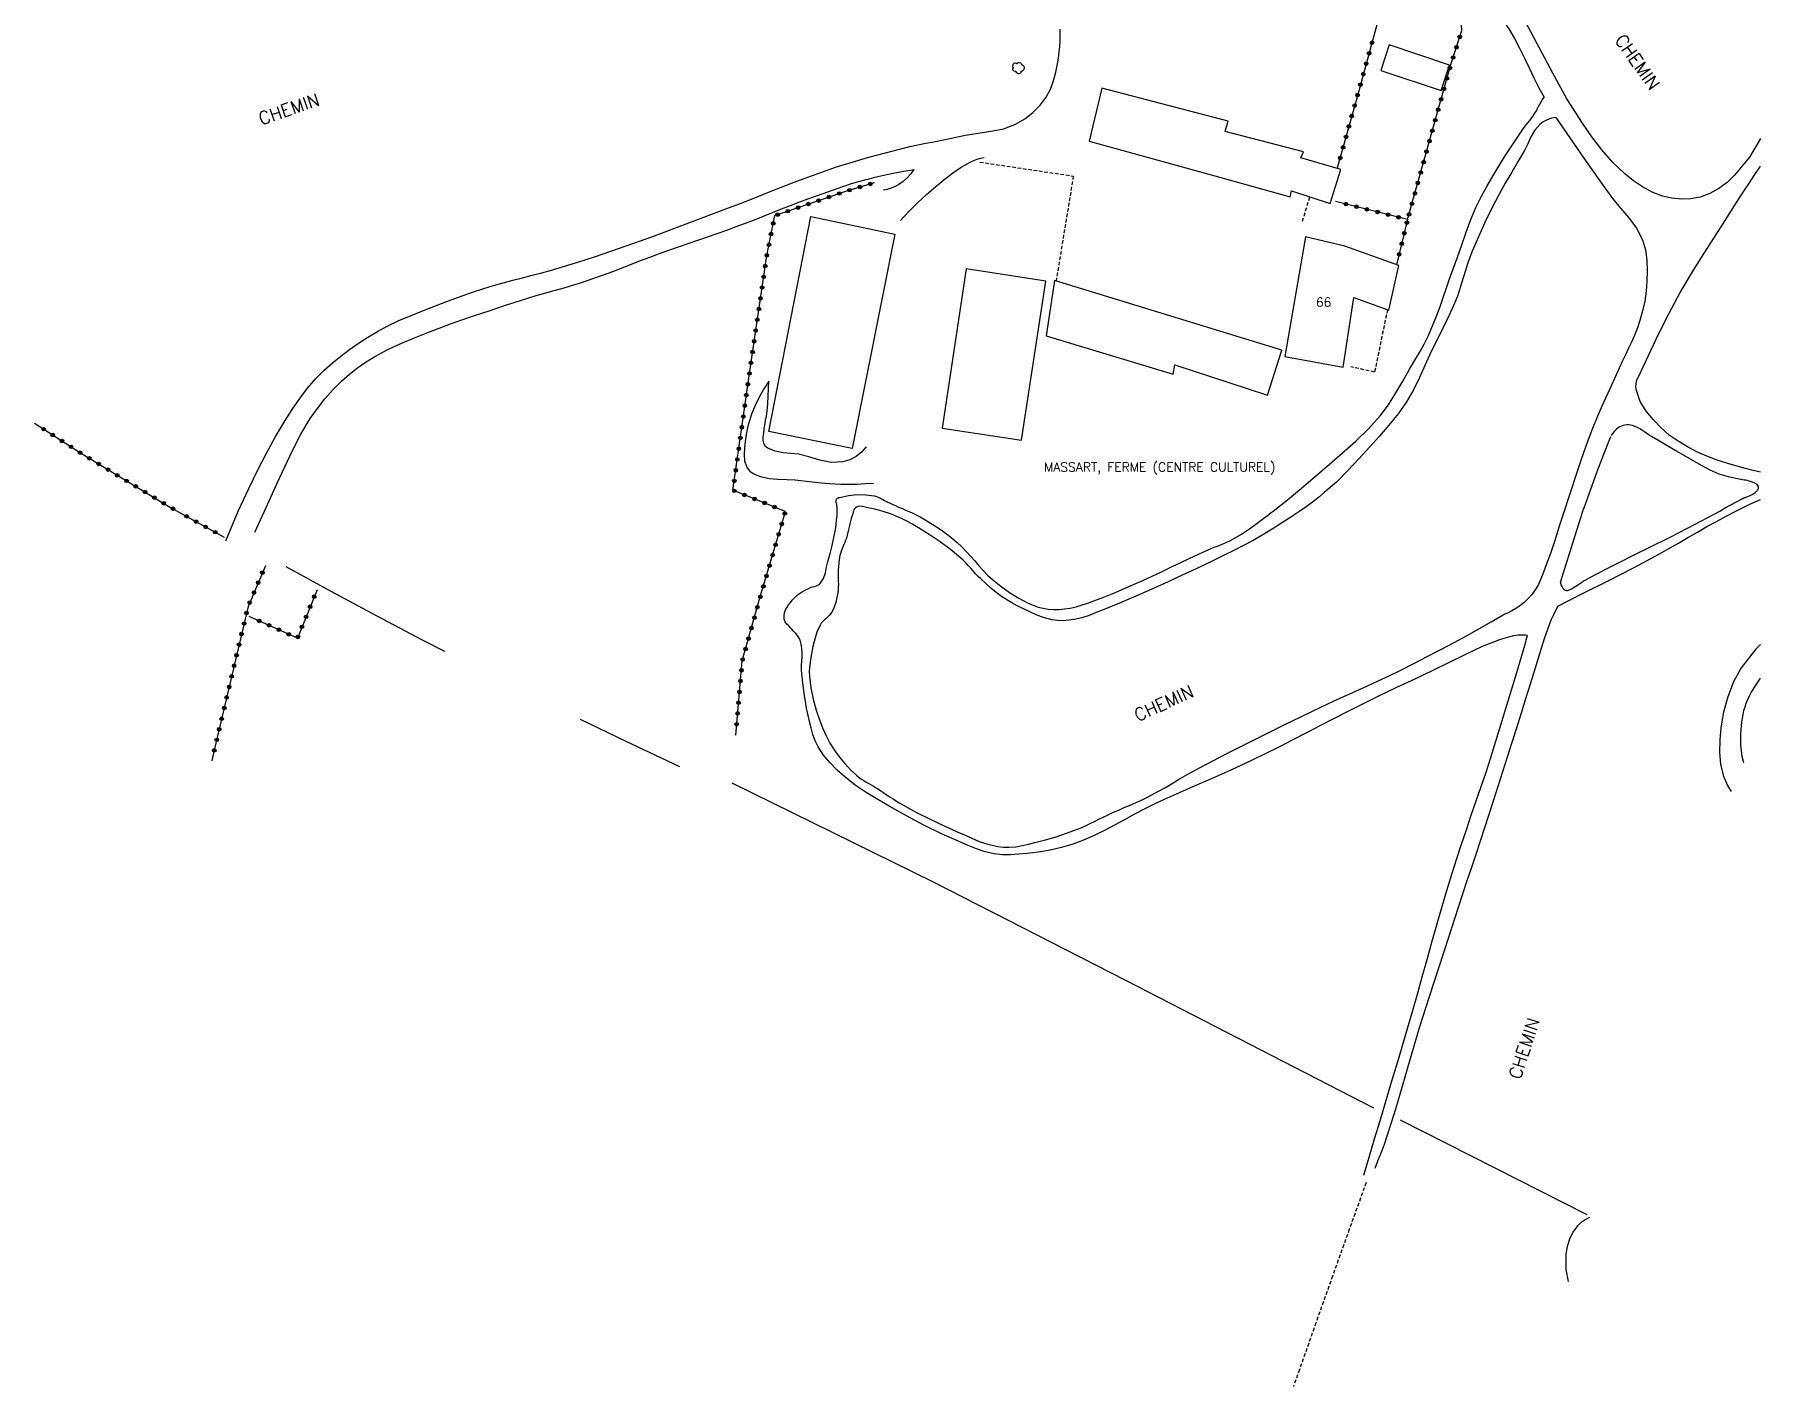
# Model space of a CAD drawing. Header units: millimetres. Extents: x 137000 to 138000, y 152000 to 153001.
# Drawn here: x 137761.4 to 138000, y 152050.1 to 152236.8 of the extents above; entities that cross this region are included whole.
import ezdxf
from ezdxf.enums import TextEntityAlignment as Align

# ---------------------------------------------------------------- set-up
doc = ezdxf.new("R2010")
doc.units = ezdxf.units.MM
doc.linetypes.add('DASHED', pattern=[0.75, 0.5, -0.25])
doc.layers.get('0').update_dxf_attribs({"linetype": 'CONTINUOUS'})
for name, color, linetype in [('W0070', 7, 'DASHED'), ('W0071', 7, 'CONTINUOUS'), ('W0101', 7, 'CONTINUOUS'), ('W0104', 1, 'CONTINUOUS'), ('W0112', 1, 'DASHED'), ('W0211', 2, 'CONTINUOUS'), ('W0214', 2, 'CONTINUOUS'), ('W0300', 7, 'CONTINUOUS'), ('W0323', 7, 'CONTINUOUS'), ('W0333', 7, 'CONTINUOUS'), ('W0510', 5, 'CONTINUOUS'), ('W0984', 7, 'CONTINUOUS'), ('W0989', 7, 'CONTINUOUS'), ('W0991', 7, 'CONTINUOUS')]:
    doc.layers.add(name, color=color, linetype=linetype)
doc.styles.get("Standard").update_dxf_attribs({"font": 'romans.shx', "width": 0.85})

# ---------------------------------------------------------------- blocks, each defined once
blk = doc.blocks.new('T300')
for p, q in [((-0.8, 0.51), (-0.86, 0.34)), ((-0.86, 0.34), (-0.86, 0.17)), ((-0.86, 0.17), (-0.74, 0.06)), ((-0.69, 0.63), (-0.8, 0.51)), ((-0.8, -0.06), (-0.74, 0.06)), ((-0.74, 0.06), (-0.69, 0.11)), ((-0.57, 0.69), (-0.69, 0.63)), ((-0.46, 0.69), (-0.57, 0.69)), ((-0.29, 0.63), (-0.46, 0.69)), ((-0.29, 0.63), (-0.17, 0.74)), ((-0.23, 0.57), (-0.29, 0.63)), ((-0.17, 0.74), (-0.06, 0.8)), ((-0.06, 0.8), (0.06, 0.8)), ((0.06, 0.8), (0.23, 0.74)), ((0.23, 0.74), (0.34, 0.63)), ((0.34, 0.63), (0.4, 0.51)), ((0.46, 0.46), (0.34, 0.46)), ((0.4, 0.51), (0.4, 0.46)), ((0.57, 0.4), (0.46, 0.46)), ((0.57, 0.4), (0.69, 0.29)), ((0.69, 0.29), (0.74, 0.17)), ((0.74, 0.06), (0.69, -0.17)), ((0.74, 0.17), (0.74, 0.06)), ((-0.8, -0.17), (-0.8, -0.06)), ((-0.8, -0.23), (-0.8, -0.17)), ((-0.74, -0.34), (-0.8, -0.23)), ((-0.69, -0.4), (-0.74, -0.34)), ((-0.51, -0.46), (-0.69, -0.4)), ((-0.4, -0.46), (-0.51, -0.46)), ((-0.4, -0.46), (-0.34, -0.46)), ((-0.34, -0.46), (-0.34, -0.4)), ((-0.34, -0.51), (-0.34, -0.46)), ((-0.29, -0.63), (-0.34, -0.51)), ((-0.17, -0.74), (-0.29, -0.63)), ((-0.06, -0.8), (-0.17, -0.74)), ((0.06, -0.8), (-0.06, -0.8)), ((0.17, -0.74), (0.06, -0.8)), ((0.23, -0.69), (0.17, -0.74)), ((0.29, -0.46), (0.23, -0.46)), ((0.29, -0.63), (0.23, -0.69)), ((0.46, -0.4), (0.29, -0.46)), ((0.34, -0.51), (0.29, -0.63)), ((0.34, -0.51), (0.34, -0.46)), ((0.57, -0.34), (0.46, -0.4)), ((0.63, -0.29), (0.57, -0.34)), ((0.69, -0.17), (0.63, -0.29))]:
    blk.add_line(p, q)
blk = doc.blocks.new('t323o')
at = {"color": 0, "linetype": 'Continuous'}
for radius in [0.25, 0.15]:
    blk.add_circle((0, 0), radius, dxfattribs=at)

msp = doc.modelspace()

# ---------------------------------------------------------------- linework, layer by layer
at = {"layer": 'W0070'}
msp.add_lwpolyline([(137945.49, 152078.22), (137943.16, 152071.77), (137940.85, 152065.31), (137938.55, 152058.85), (137936.27, 152052.38), (137935.45, 152050.06)], dxfattribs=at)
at = {"layer": 'W0071'}
for points in [[(137945.58, 152248.17), (137947.66, 152247.89), (137949.73, 152247.48), (137951.77, 152246.95), (137953.77, 152246.28), (137955.43, 152245.63), (137957.06, 152244.87), (137958.63, 152244.01), (137960.13, 152243.02), (137961.3, 152242.1), (137962.4, 152241.1), (137963.41, 152240.02), (137964.34, 152238.87), (137965.2, 152237.61), (137965.99, 152236.3), (137966.71, 152234.96), (137967.39, 152233.59), (137968.04, 152232.23), (137968.69, 152230.86), (137969.37, 152229.5), (137970.09, 152228.17)], [(137789.6, 152171), (137789.95, 152171.79), (137790.31, 152172.57), (137790.68, 152173.35), (137791.05, 152174.12), (137792.22, 152176.52), (137793.44, 152178.89), (137794.72, 152181.23), (137796.09, 152183.52), (137797.07, 152185.05), (137798.1, 152186.55), (137799.19, 152188), (137800.38, 152189.38), (137801.45, 152190.46), (137802.59, 152191.46), (137803.78, 152192.41), (137804.99, 152193.32), (137806.23, 152194.2), (137807.51, 152195.04), (137808.83, 152195.82), (137810.17, 152196.55), (137811.81, 152197.34), (137813.48, 152198.04), (137815.18, 152198.7), (137816.87, 152199.36), (137818.52, 152199.99), (137820.18, 152200.62), (137821.85, 152201.21), (137823.53, 152201.77), (137824.86, 152202.18), (137826.2, 152202.55), (137827.54, 152202.9), (137828.88, 152203.25), (137830.23, 152203.58), (137831.57, 152203.93), (137832.91, 152204.29), (137834.25, 152204.68), (137836.54, 152205.39), (137838.82, 152206.13), (137841.09, 152206.9), (137843.36, 152207.69), (137846.78, 152208.91), (137850.18, 152210.18), (137853.58, 152211.47), (137856.97, 152212.75), (137858.87, 152213.47), (137860.76, 152214.21), (137862.65, 152214.96), (137864.54, 152215.7), (137866.44, 152216.44), (137868.34, 152217.15), (137870.25, 152217.84), (137872.17, 152218.5), (137874.45, 152219.22), (137876.74, 152219.89), (137879.04, 152220.52), (137881.36, 152221.1), (137882.44, 152221.36), (137883.54, 152221.6), (137884.63, 152221.83), (137885.73, 152222.04), (137886.83, 152222.26), (137887.93, 152222.47), (137889.02, 152222.69), (137890.12, 152222.92), (137891.85, 152223.22), (137893.64, 152223.47), (137895.42, 152223.83), (137897.11, 152224.49), (137898.32, 152225.21), (137899.43, 152226.07), (137900.42, 152227.07), (137901.27, 152228.19), (137901.87, 152229.28), (137902.3, 152230.43), (137902.61, 152231.62), (137902.85, 152232.81), (137902.98, 152233.59), (137903.08, 152234.39), (137903.14, 152235.18), (137903.18, 152235.98), (137903.19, 152236.77), (137903.18, 152237.57)], [(138000, 152222.48), (137998.46, 152219.9), (137996.41, 152217.39), (137995.38, 152216.42), (137994.25, 152215.57), (137993.01, 152214.86), (137991.67, 152214.36), (137990.37, 152214.12), (137989.06, 152214.09), (137987.75, 152214.23), (137986.48, 152214.52), (137985.04, 152215.06), (137983.7, 152215.78), (137982.45, 152216.64), (137981.27, 152217.58), (137979.6, 152219.17), (137978.09, 152220.9), (137976.71, 152222.73), (137975.4, 152224.59), (137973.23, 152227.98), (137971.28, 152231.5), (137969.41, 152235.06), (137967.5, 152238.58)], [(137932.64, 152171), (137934.63, 152172.56), (137936.58, 152174.17), (137938.51, 152175.81), (137940.42, 152177.47), (137942.24, 152179.07), (137944.06, 152180.67), (137945.81, 152182.36), (137947.44, 152184.17), (137948.58, 152185.7), (137949.6, 152187.32), (137950.55, 152188.97), (137951.51, 152190.62), (137952.19, 152191.76), (137952.86, 152192.91), (137953.51, 152194.08), (137954.1, 152195.27), (137954.68, 152196.59), (137955.22, 152197.93), (137955.72, 152199.28), (137956.2, 152200.64), (137956.67, 152202), (137957.13, 152203.36), (137957.61, 152204.72), (137958.1, 152206.07), (137958.72, 152207.8), (137959.32, 152209.54), (137959.95, 152211.27), (137960.67, 152212.96), (137961.39, 152214.42), (137962.17, 152215.85), (137962.99, 152217.26), (137963.83, 152218.66), (137964.62, 152219.94), (137965.43, 152221.2), (137966.27, 152222.45), (137967.11, 152223.69), (137967.35, 152224.02), (137967.6, 152224.35), (137967.85, 152224.66), (137968.11, 152224.98), (137968.36, 152225.3), (137968.6, 152225.63), (137968.83, 152225.97), (137969.04, 152226.32), (137969.08, 152226.39), (137969.12, 152226.47), (137969.15, 152226.54), (137969.17, 152226.62), (137969.2, 152226.7), (137969.23, 152226.77), (137969.26, 152226.85), (137969.3, 152226.92), (137969.48, 152227.24), (137969.67, 152227.56), (137969.88, 152227.87), (137970.09, 152228.17)], [(137971.73, 152225.39), (137971.12, 152225.28), (137970.53, 152225.08), (137969.98, 152224.78), (137969.49, 152224.41), (137968.8, 152223.61), (137968.28, 152222.69), (137967.86, 152221.73), (137967.4, 152220.83), (137966.51, 152219.33), (137965.61, 152217.83), (137964.73, 152216.32), (137963.89, 152214.78), (137962.89, 152212.85), (137961.92, 152210.89), (137961.01, 152208.91), (137960.15, 152206.91), (137959.82, 152206.03), (137959.52, 152205.15), (137959.23, 152204.26), (137958.96, 152203.37), (137958.69, 152202.48), (137958.4, 152201.59), (137958.1, 152200.71), (137957.76, 152199.84), (137956.99, 152198.08), (137956.15, 152196.36), (137955.29, 152194.65), (137954.43, 152192.94), (137953.63, 152191.21), (137952.85, 152189.47), (137952.02, 152187.74), (137951.06, 152186.08), (137949.91, 152184.43), (137948.65, 152182.86), (137947.32, 152181.35), (137945.98, 152179.85), (137944.49, 152178.21), (137942.96, 152176.59), (137941.38, 152175.02), (137939.71, 152173.55), (137938.89, 152172.88), (137938.06, 152172.24), (137937.21, 152171.61), (137936.35, 152171)], [(137971.73, 152225.39), (137973.64, 152222.56), (137975.58, 152219.75), (137977.55, 152216.96), (137979.55, 152214.2), (137980.63, 152212.84), (137981.79, 152211.51), (137982.86, 152210.08), (137983.68, 152208.49), (137984.09, 152207.09), (137984.29, 152205.65), (137984.34, 152204.2), (137984.31, 152202.77), (137984.21, 152201.38), (137984, 152200.01), (137983.7, 152198.65), (137983.33, 152197.32), (137983, 152196.34), (137982.63, 152195.38), (137982.22, 152194.44), (137981.78, 152193.51), (137981.34, 152192.59), (137980.89, 152191.67), (137980.45, 152190.74), (137980.03, 152189.81), (137979.18, 152187.91), (137978.32, 152186.01), (137977.48, 152184.1), (137976.69, 152182.17), (137975.91, 152180.09), (137975.19, 152178), (137974.48, 152175.9), (137973.77, 152173.8), (137973.54, 152173.1), (137973.31, 152172.4), (137973.08, 152171.7), (137972.86, 152171)], [(137794.98, 152174.84), (137796.05, 152177.11), (137797.11, 152179.39), (137798.25, 152181.64), (137799.55, 152183.8), (137800.53, 152185.19), (137801.58, 152186.52), (137802.71, 152187.78), (137803.92, 152188.98), (137804.98, 152189.93), (137806.1, 152190.8), (137807.27, 152191.61), (137808.48, 152192.36), (137810.25, 152193.31), (137812.08, 152194.15), (137813.94, 152194.93), (137815.8, 152195.68), (137817.36, 152196.29), (137818.93, 152196.86), (137820.51, 152197.42), (137822.09, 152197.96), (137824.26, 152198.69), (137826.42, 152199.41), (137828.6, 152200.1), (137830.78, 152200.78), (137831.61, 152201.03), (137832.44, 152201.27), (137833.28, 152201.5), (137834.12, 152201.73), (137834.96, 152201.96), (137835.79, 152202.2), (137836.62, 152202.45), (137837.45, 152202.71), (137838.76, 152203.16), (137840.06, 152203.63), (137841.35, 152204.11), (137842.64, 152204.61), (137843.93, 152205.11), (137845.21, 152205.6), (137846.5, 152206.1), (137847.8, 152206.57), (137849.12, 152207.05), (137850.45, 152207.51), (137851.79, 152207.97), (137853.12, 152208.43), (137854.45, 152208.89), (137855.78, 152209.35), (137857.11, 152209.83), (137858.44, 152210.31), (137859.69, 152210.78), (137860.95, 152211.26), (137862.2, 152211.76), (137863.45, 152212.25), (137864.7, 152212.75), (137865.95, 152213.24), (137867.2, 152213.72), (137868.46, 152214.18), (137870.43, 152214.89), (137872.39, 152215.58), (137874.38, 152216.24), (137876.38, 152216.82), (137878.02, 152217.24), (137879.67, 152217.61), (137881.34, 152217.93), (137883.01, 152218.2)], [(137882.99, 152218.2), (137882.55, 152217.6), (137882.05, 152217.05), (137881.49, 152216.55), (137880.89, 152216.12), (137880.38, 152215.84), (137879.85, 152215.61), (137879.3, 152215.44), (137878.73, 152215.33)], [(137881.14, 152211.13), (137882.28, 152212.38), (137883.48, 152213.58), (137884.72, 152214.73), (137886, 152215.83), (137887.14, 152216.77), (137888.32, 152217.68), (137889.54, 152218.52), (137890.84, 152219.25), (137891.28, 152219.45), (137891.74, 152219.62), (137892.2, 152219.75), (137892.68, 152219.84)], [(137983.12, 152189.57), (137984.52, 152192.5), (137985.92, 152195.43), (137987.36, 152198.34), (137988.91, 152201.2), (137990.72, 152204.27), (137992.61, 152207.28), (137994.55, 152210.27), (137996.46, 152213.27), (137997.12, 152214.3), (137997.79, 152215.32), (137998.47, 152216.34), (137999.15, 152217.36), (137999.82, 152218.38), (138000, 152218.67)], [(138000, 152176.38), (137999, 152176.6), (137997.95, 152176.87), (137996.92, 152177.16), (137995.47, 152177.59), (137994.02, 152178.05), (137992.6, 152178.57), (137991.21, 152179.2), (137989.9, 152179.89), (137988.61, 152180.64), (137987.39, 152181.5), (137986.27, 152182.5), (137985.21, 152183.6), (137984.21, 152184.8), (137983.39, 152186.15), (137982.85, 152187.66), (137982.79, 152188.15), (137982.81, 152188.64), (137982.92, 152189.12), (137983.12, 152189.57)], [(137994.36, 152171), (137995.14, 152171.43), (137995.91, 152171.86), (137996.69, 152172.28), (137997.47, 152172.7), (137997.72, 152172.83), (137997.98, 152172.93), (137998.24, 152173.03), (137998.5, 152173.13), (137998.76, 152173.25), (137999.02, 152173.39), (137999.26, 152173.55), (137999.47, 152173.76), (137999.52, 152173.82), (137999.58, 152173.88), (137999.63, 152173.95), (137999.67, 152174.02), (137999.71, 152174.11), (137999.73, 152174.2), (137999.73, 152174.29), (137999.71, 152174.39), (137999.52, 152174.69), (137999.23, 152174.88), (137998.91, 152174.98), (137998.64, 152175.07), (137998.42, 152175.15), (137998.2, 152175.21), (137997.97, 152175.26), (137997.74, 152175.29), (137997.52, 152175.32), (137997.29, 152175.35), (137997.06, 152175.39), (137996.84, 152175.44), (137996.2, 152175.58), (137995.56, 152175.73), (137994.93, 152175.9), (137994.31, 152176.11), (137993.05, 152176.67), (137991.83, 152177.32), (137990.63, 152178.01), (137989.44, 152178.69), (137988.3, 152179.33), (137987.18, 152179.98), (137986.06, 152180.64), (137984.94, 152181.29), (137984.61, 152181.49), (137984.3, 152181.71), (137983.98, 152181.93), (137983.67, 152182.14), (137983.34, 152182.35), (137983.01, 152182.54), (137982.65, 152182.71), (137982.29, 152182.84), (137982.03, 152182.89), (137981.77, 152182.92), (137981.51, 152182.91), (137981.25, 152182.87), (137981.01, 152182.82), (137980.77, 152182.74), (137980.55, 152182.63), (137980.34, 152182.5), (137980.06, 152182.28), (137979.8, 152182.03), (137979.58, 152181.75), (137979.38, 152181.45)], [(137975.46, 152171), (137975.51, 152171.15), (137975.56, 152171.29), (137975.61, 152171.44), (137975.66, 152171.58), (137976.53, 152174.03), (137977.41, 152176.46), (137978.34, 152178.88), (137979.31, 152181.29)], [(137793.21, 152171), (137794.98, 152174.84)], [(137872.4, 152171), (137872.4, 152171.06), (137872.4, 152171.11), (137872.4, 152171.17), (137872.4, 152171.23), (137872.4, 152171.28), (137872.4, 152171.34), (137872.4, 152171.4), (137872.4, 152171.45), (137872.39, 152171.6), (137872.35, 152171.74), (137872.31, 152171.88), (137872.27, 152172.02), (137872.24, 152172.17), (137872.22, 152172.33), (137872.24, 152172.5), (137872.3, 152172.65), (137872.34, 152172.71), (137872.39, 152172.76), (137872.44, 152172.8), (137872.51, 152172.83), (137872.57, 152172.85), (137872.63, 152172.87), (137872.69, 152172.88), (137872.75, 152172.9), (137873.93, 152173.16), (137875.14, 152173.28), (137876.35, 152173.25), (137877.55, 152173.09), (137877.8, 152173.02), (137878.03, 152172.94), (137878.26, 152172.83), (137878.49, 152172.71), (137878.71, 152172.59), (137878.92, 152172.47), (137879.14, 152172.35), (137879.36, 152172.24), (137879.71, 152172.08), (137880.06, 152171.92), (137880.42, 152171.76), (137880.77, 152171.61), (137881.12, 152171.46), (137881.48, 152171.31), (137881.83, 152171.15), (137882.18, 152171)], [(137996.59, 152171), (137997.5, 152171.45), (137998.42, 152171.89), (137999.35, 152172.32), (138000, 152172.6)], [(137787.88, 152166.87), (137789.6, 152171)], [(137791.89, 152168.11), (137793.21, 152171)], [(137967.78, 152153.82), (137967.47, 152153.86), (137967.15, 152153.88), (137966.83, 152153.88), (137966.52, 152153.85), (137965.85, 152153.75), (137965.19, 152153.6), (137964.54, 152153.42), (137963.91, 152153.2), (137961.55, 152152.28), (137959.25, 152151.21), (137956.98, 152150.08), (137954.71, 152148.98), (137952.21, 152147.8), (137949.71, 152146.61), (137947.22, 152145.41), (137944.73, 152144.19), (137942.85, 152143.25), (137940.97, 152142.29), (137939.11, 152141.32), (137937.24, 152140.35), (137935.37, 152139.39), (137933.5, 152138.43), (137931.61, 152137.49), (137929.72, 152136.57), (137928.06, 152135.79), (137926.38, 152135.03), (137924.7, 152134.28), (137923.02, 152133.55), (137921.33, 152132.82), (137919.65, 152132.07), (137917.98, 152131.32), (137916.31, 152130.55), (137914.89, 152129.86), (137913.49, 152129.12), (137912.1, 152128.36), (137910.72, 152127.61), (137909.32, 152126.87), (137907.89, 152126.17), (137906.44, 152125.53), (137904.95, 152124.97), (137903.4, 152124.5), (137901.82, 152124.15), (137900.22, 152123.88), (137898.62, 152123.68), (137897.49, 152123.58), (137896.35, 152123.51), (137895.21, 152123.53), (137894.08, 152123.65), (137892.84, 152123.93), (137891.64, 152124.34), (137890.47, 152124.81), (137889.32, 152125.3), (137886.82, 152126.42), (137884.36, 152127.62), (137881.95, 152128.9), (137879.56, 152130.24), (137877.98, 152131.17), (137876.41, 152132.12), (137874.88, 152133.15), (137873.43, 152134.3), (137872.4, 152135.22), (137871.41, 152136.2), (137870.51, 152137.27), (137869.73, 152138.43), (137869.32, 152139.27), (137869.01, 152140.15), (137868.77, 152141.05), (137868.54, 152141.95), (137868.19, 152143.57), (137867.9, 152145.21), (137867.67, 152146.86), (137867.48, 152148.51), (137867.45, 152149.09), (137867.46, 152149.67), (137867.49, 152150.25), (137867.52, 152150.83), (137867.53, 152151.42), (137867.5, 152152.01), (137867.41, 152152.61), (137867.25, 152153.18), (137867.14, 152153.43), (137866.99, 152153.67), (137866.83, 152153.88), (137866.65, 152154.09), (137866.47, 152154.28), (137866.29, 152154.47), (137866.11, 152154.67), (137865.94, 152154.87), (137865.71, 152155.13), (137865.42, 152155.39), (137865.17, 152155.71), (137865.05, 152156.09), (137865.05, 152156.52), (137865.12, 152156.94), (137865.26, 152157.34), (137865.45, 152157.72), (137865.67, 152158.05), (137865.91, 152158.37), (137866.16, 152158.68), (137866.42, 152158.98), (137866.91, 152159.43), (137867.47, 152159.79), (137868.05, 152160.1), (137868.62, 152160.39), (137868.8, 152160.47), (137868.98, 152160.53), (137869.16, 152160.58), (137869.35, 152160.63), (137869.54, 152160.69), (137869.72, 152160.76), (137869.9, 152160.87), (137870.05, 152161), (137870.51, 152161.69), (137870.77, 152162.49), (137870.92, 152163.29), (137871.09, 152164.04), (137871.4, 152165.14), (137871.68, 152166.24), (137871.93, 152167.36), (137872.13, 152168.48), (137872.23, 152169.11), (137872.3, 152169.73), (137872.36, 152170.37), (137872.4, 152171)], [(137874.63, 152171), (137874.61, 152170.92), (137874.58, 152170.85), (137874.57, 152170.77), (137874.55, 152170.69), (137874.53, 152170.61), (137874.51, 152170.54), (137874.48, 152170.46), (137874.46, 152170.39), (137874.33, 152170), (137874.22, 152169.62), (137874.12, 152169.23), (137874.04, 152168.83), (137873.95, 152168.44), (137873.87, 152168.05), (137873.77, 152167.66), (137873.66, 152167.28), (137873.55, 152166.97), (137873.44, 152166.67), (137873.31, 152166.37), (137873.18, 152166.07), (137873.06, 152165.77), (137872.94, 152165.47), (137872.84, 152165.16), (137872.75, 152164.85), (137872.66, 152164.36), (137872.6, 152163.86), (137872.57, 152163.36), (137872.54, 152162.86), (137872.52, 152162.47), (137872.52, 152162.07), (137872.53, 152161.68), (137872.54, 152161.29), (137872.55, 152160.89), (137872.54, 152160.49), (137872.52, 152160.1), (137872.47, 152159.7), (137872.34, 152159.04), (137872.18, 152158.39), (137871.97, 152157.75), (137871.67, 152157.13), (137871.5, 152156.86), (137871.3, 152156.62), (137871.07, 152156.4), (137870.84, 152156.18), (137870.61, 152155.97), (137870.39, 152155.74), (137870.19, 152155.5), (137870.01, 152155.23), (137869.58, 152154.28), (137869.27, 152153.29), (137869.03, 152152.28), (137868.84, 152151.27), (137868.7, 152150.5), (137868.59, 152149.73), (137868.53, 152148.94), (137868.55, 152148.15), (137868.74, 152146.58), (137869.06, 152145.03), (137869.49, 152143.51), (137870, 152142.02), (137870.4, 152140.98), (137870.86, 152139.95), (137871.38, 152138.96), (137871.97, 152138.01), (137872.66, 152137.04), (137873.42, 152136.13), (137874.23, 152135.26), (137875.11, 152134.46), (137875.41, 152134.21), (137875.73, 152133.98), (137876.07, 152133.77), (137876.4, 152133.56), (137876.74, 152133.37), (137877.08, 152133.17), (137877.42, 152132.98), (137877.76, 152132.77), (137878.23, 152132.47), (137878.69, 152132.16), (137879.16, 152131.85), (137879.63, 152131.54), (137880.1, 152131.23), (137880.57, 152130.93), (137881.05, 152130.64), (137881.54, 152130.36), (137883.36, 152129.38), (137885.22, 152128.45), (137887.09, 152127.57), (137888.97, 152126.71), (137889.97, 152126.25), (137890.98, 152125.79), (137892, 152125.36), (137893.05, 152125.02), (137893.81, 152124.83), (137894.58, 152124.68), (137895.36, 152124.59), (137896.15, 152124.56), (137897.06, 152124.63), (137897.96, 152124.78), (137898.84, 152124.98), (137899.72, 152125.2), (137901.18, 152125.58), (137902.63, 152126.01), (137904.06, 152126.48), (137905.48, 152127.01), (137906.11, 152127.26), (137906.72, 152127.53), (137907.33, 152127.82), (137907.93, 152128.12), (137908.54, 152128.42), (137909.14, 152128.72), (137909.74, 152129.01), (137910.35, 152129.3), (137910.92, 152129.55), (137911.49, 152129.79), (137912.07, 152130.03), (137912.65, 152130.27), (137913.22, 152130.52), (137913.79, 152130.77), (137914.36, 152131.03), (137914.92, 152131.3), (137915.87, 152131.79), (137916.81, 152132.3), (137917.74, 152132.83), (137918.66, 152133.37), (137919.58, 152133.91), (137920.51, 152134.45), (137921.43, 152134.98), (137922.37, 152135.49), (137926.22, 152137.5), (137930.09, 152139.46), (137933.98, 152141.38), (137937.89, 152143.27), (137939.42, 152144), (137940.96, 152144.72), (137942.51, 152145.42), (137944.06, 152146.12), (137945.6, 152146.83), (137947.15, 152147.53), (137948.69, 152148.26), (137950.22, 152149), (137952.09, 152149.93), (137953.95, 152150.89), (137955.8, 152151.86), (137957.65, 152152.85), (137959.36, 152153.78), (137961.06, 152154.73), (137962.76, 152155.69), (137964.44, 152156.67)], [(137878.58, 152171), (137878.09, 152171.14), (137877.6, 152171.26), (137877.1, 152171.36), (137876.6, 152171.46), (137876.25, 152171.55), (137875.86, 152171.65), (137875.44, 152171.68), (137875.04, 152171.56), (137874.9, 152171.45), (137874.78, 152171.32), (137874.69, 152171.16), (137874.63, 152171)], [(137936.35, 152171), (137935.09, 152170.14), (137933.8, 152169.31), (137932.5, 152168.5), (137931.2, 152167.7), (137929.89, 152166.95), (137928.56, 152166.24), (137927.21, 152165.57), (137925.86, 152164.9), (137923.94, 152163.95), (137922.01, 152163.03), (137920.07, 152162.13), (137918.12, 152161.24), (137915.89, 152160.23), (137913.66, 152159.23), (137911.42, 152158.26), (137909.14, 152157.35), (137908.17, 152156.97), (137907.19, 152156.59), (137906.18, 152156.25), (137905.15, 152156.01), (137904.39, 152155.91), (137903.62, 152155.86), (137902.85, 152155.88), (137902.09, 152155.97), (137901.02, 152156.24), (137900, 152156.63), (137899, 152157.08), (137898.02, 152157.54), (137897.27, 152157.91), (137896.53, 152158.31), (137895.81, 152158.73), (137895.11, 152159.19), (137894.35, 152159.75), (137893.62, 152160.36), (137892.91, 152160.98), (137892.22, 152161.63), (137891.86, 152161.98), (137891.51, 152162.35), (137891.17, 152162.73), (137890.84, 152163.11), (137890.5, 152163.49), (137890.16, 152163.86), (137889.8, 152164.22), (137889.43, 152164.56), (137888.04, 152165.7), (137886.6, 152166.76), (137885.11, 152167.76), (137883.6, 152168.71), (137882.8, 152169.18), (137881.99, 152169.63), (137881.17, 152170.04), (137880.32, 152170.41), (137879.89, 152170.57), (137879.46, 152170.72), (137879.02, 152170.87), (137878.58, 152171)], [(137882.18, 152171), (137882.75, 152170.74), (137883.31, 152170.47), (137883.86, 152170.19), (137884.4, 152169.89), (137885.59, 152169.16), (137886.75, 152168.39), (137887.87, 152167.56), (137888.95, 152166.67), (137889.6, 152166.07), (137890.22, 152165.44), (137890.81, 152164.78), (137891.39, 152164.11), (137891.97, 152163.44), (137892.56, 152162.78), (137893.18, 152162.15), (137893.85, 152161.56), (137895.01, 152160.63), (137896.22, 152159.76), (137897.48, 152158.97), (137898.8, 152158.28), (137899.46, 152157.99), (137900.14, 152157.75), (137900.83, 152157.57), (137901.54, 152157.44), (137902.31, 152157.39), (137903.07, 152157.42), (137903.82, 152157.49), (137904.57, 152157.61), (137905.41, 152157.79), (137906.23, 152158.03), (137907.04, 152158.3), (137907.84, 152158.59), (137909.23, 152159.11), (137910.6, 152159.67), (137911.96, 152160.26), (137913.32, 152160.85), (137914.62, 152161.43), (137915.91, 152162.03), (137917.2, 152162.63), (137918.48, 152163.24), (137919.77, 152163.86), (137921.05, 152164.46), (137922.34, 152165.06), (137923.64, 152165.65), (137924.07, 152165.83), (137924.51, 152166), (137924.94, 152166.17), (137925.38, 152166.34), (137925.81, 152166.51), (137926.25, 152166.7), (137926.67, 152166.89), (137927.09, 152167.11), (137928.25, 152167.8), (137929.36, 152168.55), (137930.45, 152169.34), (137931.53, 152170.15), (137931.81, 152170.36), (137932.09, 152170.57), (137932.36, 152170.79), (137932.64, 152171)], [(137972.86, 152171), (137972.24, 152169.04), (137971.62, 152167.09), (137970.96, 152165.14), (137970.25, 152163.22), (137969.95, 152162.42), (137969.65, 152161.63), (137969.3, 152160.84), (137968.86, 152160.1), (137968.4, 152159.49), (137967.88, 152158.92), (137967.32, 152158.39), (137966.72, 152157.91), (137966.19, 152157.54), (137965.63, 152157.2), (137965.05, 152156.91), (137964.44, 152156.67)], [(137971.98, 152157.87), (137975.5, 152159.65), (137979.04, 152161.42), (137982.55, 152163.22), (137986.03, 152165.1), (137987.35, 152165.84), (137988.66, 152166.59), (137989.97, 152167.35), (137991.28, 152168.1), (137992.59, 152168.85), (137993.91, 152169.58), (137995.24, 152170.3), (137996.59, 152171)], [(137972.35, 152161.16), (137972.37, 152160.99), (137972.42, 152160.83), (137972.48, 152160.68), (137972.57, 152160.53), (137972.69, 152160.37), (137972.83, 152160.22), (137973, 152160.09), (137973.2, 152160.02), (137973.34, 152160.02), (137973.47, 152160.06), (137973.59, 152160.12), (137973.71, 152160.18), (137973.98, 152160.32), (137974.24, 152160.47), (137974.5, 152160.63), (137974.75, 152160.8), (137975, 152160.97), (137975.25, 152161.14), (137975.51, 152161.31), (137975.77, 152161.46), (137977.38, 152162.34), (137979.01, 152163.18), (137980.65, 152164), (137982.28, 152164.82), (137983.36, 152165.36), (137984.44, 152165.9), (137985.52, 152166.43), (137986.6, 152166.96), (137987.68, 152167.5), (137988.76, 152168.03), (137989.83, 152168.58), (137990.9, 152169.13), (137991.77, 152169.59), (137992.64, 152170.05), (137993.5, 152170.53), (137994.36, 152171)], [(137972.35, 152161.16), (137975.46, 152171)], [(137971.98, 152157.87), (137971.66, 152157.27), (137971.37, 152156.66), (137971.09, 152156.04), (137970.83, 152155.41), (137970.09, 152153.36), (137969.44, 152151.28), (137968.82, 152149.18), (137968.18, 152147.1), (137967.54, 152145.08), (137966.9, 152143.06), (137966.26, 152141.03), (137965.62, 152139.01), (137964.98, 152136.99), (137964.33, 152134.97), (137963.69, 152132.95), (137963.04, 152130.93), (137962.44, 152129.09), (137961.84, 152127.25), (137961.24, 152125.41), (137960.64, 152123.57), (137960.04, 152121.74), (137959.43, 152119.9), (137958.83, 152118.06), (137958.23, 152116.23), (137956.88, 152112.11), (137955.53, 152107.99), (137954.19, 152103.87), (137952.88, 152099.73), (137952.31, 152097.85), (137951.75, 152095.96), (137951.2, 152094.06), (137950.66, 152092.17), (137950.12, 152090.28), (137949.55, 152088.39), (137948.97, 152086.5), (137948.36, 152084.63), (137947.97, 152083.51), (137947.56, 152082.39), (137947.13, 152081.28), (137946.68, 152080.18)], [(137945.16, 152079.25), (137945.92, 152081.75), (137946.67, 152084.26), (137947.42, 152086.76), (137948.17, 152089.27), (137949.11, 152092.42), (137950.04, 152095.57), (137950.98, 152098.72), (137951.9, 152101.87), (137952.59, 152104.26), (137953.26, 152106.65), (137953.93, 152109.04), (137954.59, 152111.44), (137955.26, 152113.83), (137955.95, 152116.22), (137956.65, 152118.6), (137957.37, 152120.98), (137958.01, 152122.99), (137958.67, 152124.99), (137959.35, 152126.98), (137960.03, 152128.97), (137960.72, 152130.96), (137961.4, 152132.96), (137962.07, 152134.95), (137962.72, 152136.96), (137963.95, 152140.86), (137965.14, 152144.77), (137966.31, 152148.69), (137967.46, 152152.62), (137967.55, 152152.92), (137967.63, 152153.22), (137967.72, 152153.52), (137967.8, 152153.82)]]:
    msp.add_lwpolyline(points, dxfattribs=at)
at = {"layer": 'W0101'}
msp.add_lwpolyline([(137950.01, 152204.91), (137942.56, 152207.58), (137937.11, 152208.87), (137934.25, 152192.37), (137942.31, 152190.87), (137943.77, 152200.51), (137948.64, 152198.75)], close=True, dxfattribs=at)
at = {"layer": 'W0104'}
for points in [[(137947.51, 152231.89), (137955.85, 152229.1), (137957.03, 152232.61), (137948.69, 152235.41)], [(137907.21, 152222.12), (137924.58, 152217.31), (137934.97, 152214.41), (137935.16, 152215.23), (137940.52, 152213.52), (137942, 152218.21), (137936.45, 152219.83), (137936.83, 152220.62), (137926.01, 152223.46), (137926.44, 152224.89), (137908.98, 152229.41)], [(137897.88, 152180.81), (137901.21, 152202.78), (137890.21, 152204.45), (137886.88, 152182.48)], [(137933.82, 152193.25), (137902.43, 152202.85), (137901.27, 152195.21), (137918.8, 152189.92), (137919.07, 152191.19), (137931.85, 152187.03)]]:
    msp.add_lwpolyline(points, close=True, dxfattribs=at)
at = {"layer": 'W0112'}
for points in [[(137892.11, 152219.22), (137905.02, 152217.29), (137902.64, 152202.79)], [(137936.7, 152211.05), (137937.71, 152214.42)], [(137948.44, 152198.83), (137946.66, 152190.21), (137943.36, 152190.93)]]:
    msp.add_lwpolyline(points, dxfattribs=at)
at = {"layer": 'W0211'}
msp.add_lwpolyline([(137876.4, 152179.87), (137875.76, 152179.14), (137874.99, 152178.53), (137874.12, 152178.08), (137873.18, 152177.79), (137871.58, 152177.71), (137869.99, 152178.02), (137868.48, 152178.48), (137867.02, 152178.85), (137865.98, 152178.98), (137864.9, 152179.07), (137863.81, 152179.26), (137862.8, 152179.68), (137862.62, 152179.82), (137862.46, 152179.98), (137862.34, 152180.16), (137862.24, 152180.37), (137862.18, 152180.59), (137862.15, 152180.82), (137862.15, 152181.04), (137862.16, 152181.27), (137862.19, 152181.49), (137862.22, 152181.71), (137862.25, 152181.92), (137862.28, 152182.14), (137862.31, 152182.48), (137862.36, 152182.81), (137862.42, 152183.14), (137862.48, 152183.47), (137862.54, 152183.8), (137862.6, 152184.13), (137862.65, 152184.47), (137862.7, 152184.8), (137862.79, 152185.84), (137862.86, 152186.87), (137862.91, 152187.91), (137862.92, 152188.95)], dxfattribs=at)
at = {"layer": 'W0214'}
msp.add_lwpolyline([(137862.92, 152188.95), (137862.23, 152187.87), (137861.6, 152186.75), (137861.04, 152185.59), (137860.56, 152184.4), (137860.25, 152183.48), (137860, 152182.54), (137859.8, 152181.58), (137859.68, 152180.61), (137859.59, 152179.74), (137859.51, 152178.83), (137859.58, 152177.88), (137859.92, 152176.98), (137860.29, 152176.53), (137860.77, 152176.2), (137861.28, 152175.96), (137861.8, 152175.77), (137862.98, 152175.49), (137864.2, 152175.39), (137865.41, 152175.37), (137866.59, 152175.3), (137868.16, 152175.14), (137869.74, 152174.97), (137871.31, 152174.82), (137872.89, 152174.74), (137874.02, 152174.72), (137875.14, 152174.74), (137876.26, 152174.79), (137877.38, 152174.88)], dxfattribs=at)
at = {"layer": 'W0300'}
for points in [[(137796.19, 152163.33), (137802.4, 152159.93), (137808.64, 152156.58), (137814.91, 152153.28), (137818.1, 152151.64)], [(137836.85, 152142.27), (137843.18, 152139.21), (137850.57, 152135.73)], [(137946.58, 152088.52), (137912.3, 152106.17), (137885.68, 152119.72), (137857.88, 152133.4)], [(137976.04, 152073.77), (137950.23, 152086.84)]]:
    msp.add_lwpolyline(points, dxfattribs=at)
at = {"layer": 'W0323'}
for points in [[(137951.23, 152211.29), (137957.2, 152232.7), (137958.71, 152237.39), (137958.57, 152239.37), (137957.49, 152241.88), (137955.12, 152244.77), (137949.1, 152246.67), (137947.58, 152240.4), (137944.51, 152229.18), (137941.51, 152218.36)], [(137865.12, 152171), (137857.98, 152173.87), (137860.25, 152190.01), (137862.65, 152206.32), (137863.76, 152211.82), (137873.43, 152215.14), (137877.53, 152216.38)], [(137951.23, 152211.29), (137941.25, 152213.78)], [(137951.23, 152211.29), (137949.71, 152205.02)], [(137761.44, 152183.13), (137767.78, 152179.04), (137780.24, 152171.51), (137781.16, 152171)], [(137781.16, 152171), (137787.63, 152167.41)], [(137858.36, 152140.05), (137859.26, 152150.29), (137861.71, 152159), (137865.23, 152170.96), (137865.12, 152171)], [(137793.35, 152163.46), (137790.95, 152157.83), (137786.1, 152137.18), (137785.95, 152136.48)], [(137800.49, 152160.13), (137797.77, 152153.44), (137791.11, 152156.45)]]:
    msp.add_lwpolyline(points, dxfattribs=at)
at = {"layer": 'W0333'}
msp.add_lwpolyline([(137880.33, 152209.26), (137874.47, 152179.65), (137862.95, 152181.99), (137868.72, 152211.69)], close=True, dxfattribs=at)
at = {"layer": 'W0510'}
for points in [[(138000, 152152.55), (137999.32, 152151.9), (137997.34, 152149.33), (137996.29, 152147.39), (137995.48, 152145.34), (137994.91, 152143.22), (137994.53, 152141.07), (137994.36, 152139.4), (137994.32, 152137.71), (137994.49, 152136.01), (137994.91, 152134.36), (137995.44, 152133.09), (137995.93, 152132.24)], [(137997.72, 152136.23), (137997.45, 152137.09), (137997.27, 152138.69), (137997.29, 152140.29), (137997.43, 152141.86), (137997.5, 152142.39), (137997.6, 152142.92), (137997.72, 152143.45), (137997.87, 152143.97), (137998.04, 152144.48), (137998.24, 152144.98), (137998.46, 152145.48), (137998.71, 152145.96), (138000, 152147.93)], [(137976.35, 152073.39), (137975.77, 152073.1), (137975.22, 152072.72), (137974.73, 152072.27), (137974.07, 152071.4), (137973.58, 152070.43), (137973.26, 152069.4), (137973.09, 152068.35), (137973.09, 152066.23), (137973.41, 152064.56)]]:
    msp.add_lwpolyline(points, dxfattribs=at)

# ---------------------------------------------------------------- block references
at = {"layer": 'W0300'}
msp.add_blockref('T300', (137897.47, 152232.2), dxfattribs=at)
at = {"layer": 'W0323'}
for p, rotation in [((137958.43, 152236.52), 72.16806496864763), ((137945.9, 152234.26), 254.6667152069665), ((137946.3, 152235.71), 254.6667152069665), ((137957.97, 152235.09), 72.16806496864763), ((137945.5, 152232.82), 254.6667152069665), ((137957.07, 152232.23), 74.4349060891554), ((137957.51, 152233.67), 72.16806496864763), ((137944.71, 152229.92), 254.6667152069665), ((137945.11, 152231.37), 254.6667152069665), ((137956.26, 152229.34), 74.4349060891554), ((137956.66, 152230.79), 74.4349060891554), ((137943.91, 152227.03), 254.5515480457738), ((137944.31, 152228.48), 254.5515480457738), ((137955.86, 152227.9), 74.4349060891554), ((137943.51, 152225.58), 254.5515480457738), ((137955.05, 152225.01), 74.4349060891554), ((137955.46, 152226.45), 74.4349060891554), ((137942.71, 152222.69), 254.5515480457738), ((137943.11, 152224.14), 254.5515480457738), ((137954.65, 152223.56), 74.4349060891554), ((137941.91, 152219.8), 254.5515480457738), ((137942.31, 152221.25), 254.5515480457738), ((137953.85, 152220.67), 74.4349060891554), ((137954.25, 152222.12), 74.4349060891554), ((137953.04, 152217.78), 74.4349060891554), ((137953.44, 152219.23), 74.4349060891554), ((137874.08, 152215.34), 16.72614426049), ((137875.52, 152215.77), 16.72614426049), ((137876.96, 152216.2), 16.72614426049), ((137952.64, 152216.34), 74.4349060891554), ((137866.98, 152212.93), 18.95583740885901), ((137868.4, 152213.41), 18.95583740885901), ((137869.82, 152213.9), 18.95583740885901), ((137871.24, 152214.39), 18.95583740885901), ((137872.66, 152214.88), 18.95583740885901), ((137942.71, 152213.42), 166.0110313813096), ((137944.16, 152213.05), 166.0110313813096), ((137945.62, 152212.69), 166.0110313813096), ((137951.83, 152213.45), 74.4349060891554), ((137952.24, 152214.89), 74.4349060891554), ((137863.54, 152210.75), 78.62802230759833), ((137864.14, 152211.95), 18.95583740885901), ((137865.56, 152212.44), 18.95583740885901), ((137947.07, 152212.33), 166.0110313813096), ((137948.53, 152211.96), 166.0110313813096), ((137949.98, 152211.6), 166.0110313813096), ((137951.13, 152210.85), 256.3254294528101), ((137951.43, 152212), 74.4349060891554), ((137863.25, 152209.28), 78.62802230759833), ((137950.42, 152207.93), 256.3254294528101), ((137950.77, 152209.39), 256.3254294528101), ((137862.66, 152206.34), 78.62802230759833), ((137862.95, 152207.81), 78.62802230759833), ((137950.06, 152206.48), 256.3254294528101), ((137862.22, 152203.37), 81.61964779965486), ((137862.44, 152204.85), 81.61964779965486), ((137862, 152201.89), 81.61964779965486), ((137861.56, 152198.92), 81.61964779965486), ((137861.78, 152200.4), 81.61964779965486), ((137861.12, 152195.95), 81.61964779965486), ((137861.34, 152197.43), 81.61964779965486), ((137860.91, 152194.47), 81.61964779965486), ((137860.47, 152191.5), 81.61964779965486), ((137860.69, 152192.98), 81.61964779965486), ((137860.25, 152190.01), 81.61964779965486), ((137859.83, 152187.04), 81.985751005035), ((137860.04, 152188.53), 81.985751005035), ((137859.41, 152184.07), 81.985751005035), ((137859.62, 152185.56), 81.985751005035), ((137762.7, 152182.32), 327.141471336668), ((137859.2, 152182.59), 81.985751005035), ((137763.96, 152181.5), 327.141471336668), ((137765.22, 152180.69), 327.141471336668), ((137766.48, 152179.88), 327.141471336668), ((137858.79, 152179.62), 81.985751005035), ((137858.99, 152181.1), 81.985751005035), ((137767.74, 152179.06), 327.141471336668), ((137769.02, 152178.29), 328.8763223212575), ((137770.3, 152177.51), 328.8763223212575), ((137858.58, 152178.13), 81.985751005035), ((137771.59, 152176.73), 328.8763223212575), ((137772.87, 152175.96), 328.8763223212575), ((137774.16, 152175.18), 328.8763223212575), ((137775.44, 152174.41), 328.8763223212575), ((137858.16, 152175.16), 81.985751005035), ((137858.37, 152176.65), 81.985751005035), ((137776.72, 152173.63), 328.8763223212575), ((137778.01, 152172.86), 328.8763223212575), ((137779.29, 152172.08), 328.8763223212575), ((137858.16, 152173.8), 158.0842740106364), ((137859.55, 152173.24), 158.0842740106364), ((137860.95, 152172.68), 158.0842740106364), ((137862.34, 152172.12), 158.0842740106364), ((137780.58, 152171.32), 330.9552805051827), ((137782.47, 152170.27), 330.9552805051177), ((137863.73, 152171.56), 158.0842740106364), ((137865.15, 152170.67), 73.62213177274211), ((137783.78, 152169.54), 330.9552805051177), ((137785.09, 152168.82), 330.9552805051177), ((137786.41, 152168.09), 330.9552805051177), ((137864.3, 152167.8), 73.62213177274211), ((137864.72, 152169.23), 73.62213177274211), ((137863.46, 152164.92), 73.62213177274211), ((137863.88, 152166.36), 73.62213177274211), ((137792.94, 152162.5), 246.9757991544743), ((137863.03, 152163.48), 73.62213177274211), ((137792.35, 152161.12), 246.9757991544743), ((137862.19, 152160.6), 73.62213177274211), ((137862.61, 152162.04), 73.62213177274211), ((137791.18, 152158.36), 246.9757991544743), ((137791.77, 152159.74), 246.9757991544743), ((137799.53, 152157.78), 247.8714843066119), ((137800.1, 152159.17), 247.8714843066119), ((137861.76, 152159.16), 73.62213177274211), ((137790.4, 152155.47), 256.7822213538115), ((137790.74, 152156.93), 256.7822213538115), ((137792.48, 152155.83), 155.6131527847875), ((137798.97, 152156.39), 247.8714843066119), ((137860.95, 152156.27), 74.23647551404513), ((137861.35, 152157.72), 74.23647551404513), ((137790.06, 152154.01), 256.7822213538115), ((137793.84, 152155.22), 155.6131527847875), ((137795.21, 152154.6), 155.6131527847875), ((137796.58, 152153.98), 155.6131527847875), ((137797.84, 152153.62), 247.8714843066119), ((137798.4, 152155.01), 247.8714843066119), ((137860.13, 152153.39), 74.23647551404513), ((137860.54, 152154.83), 74.23647551404513), ((137789.37, 152151.09), 256.7822213538115), ((137789.71, 152152.55), 256.7822213538115), ((137859.72, 152151.94), 74.23647551404513), ((137789.03, 152149.63), 256.7822213538115), ((137859.15, 152149.01), 84.99623350436134), ((137859.32, 152150.5), 74.23647551404513), ((137788.34, 152146.71), 256.7822213538115), ((137788.68, 152148.17), 256.7822213538115), ((137858.88, 152146.02), 84.99623350436134), ((137859.02, 152147.52), 84.99623350436134), ((137787.66, 152143.79), 256.7822213538115), ((137788, 152145.25), 256.7822213538115), ((137858.75, 152144.53), 84.99623350436134), ((137787.31, 152142.32), 256.7822213538115), ((137858.49, 152141.54), 84.99623350436134), ((137858.62, 152143.04), 84.99623350436134), ((137786.63, 152139.4), 256.7822213538115), ((137786.97, 152140.86), 256.7822213538115), ((137786.28, 152137.94), 256.7822213538115)]:
    msp.add_blockref('t323o', p, dxfattribs=dict(at, rotation=rotation))

# ---------------------------------------------------------------- texts
at = {"layer": 'W0984'}
msp.add_text('MASSART, FERME (CENTRE CULTUREL)   ', height=1.25, dxfattribs=at).set_placement((137918.25, 152177.08), align=Align.MIDDLE_CENTER)
at = {"layer": 'W0989'}
for rotation, p in [(305.0521, (137979.78, 152236.08)), (19.042, (137792.77, 152224.31)), (24.5385, (137913.92, 152141.87)), (72.0569, (137966.82, 152092.38))]:
    msp.add_text('CHEMIN', height=1.75, rotation=rotation, dxfattribs=at).set_placement(p)
at = {"layer": 'W0991'}
msp.add_text('66', height=1.25, dxfattribs=at).set_placement((137939.61, 152199.87), align=Align.MIDDLE_CENTER)

doc.saveas('drawing.dxf')
